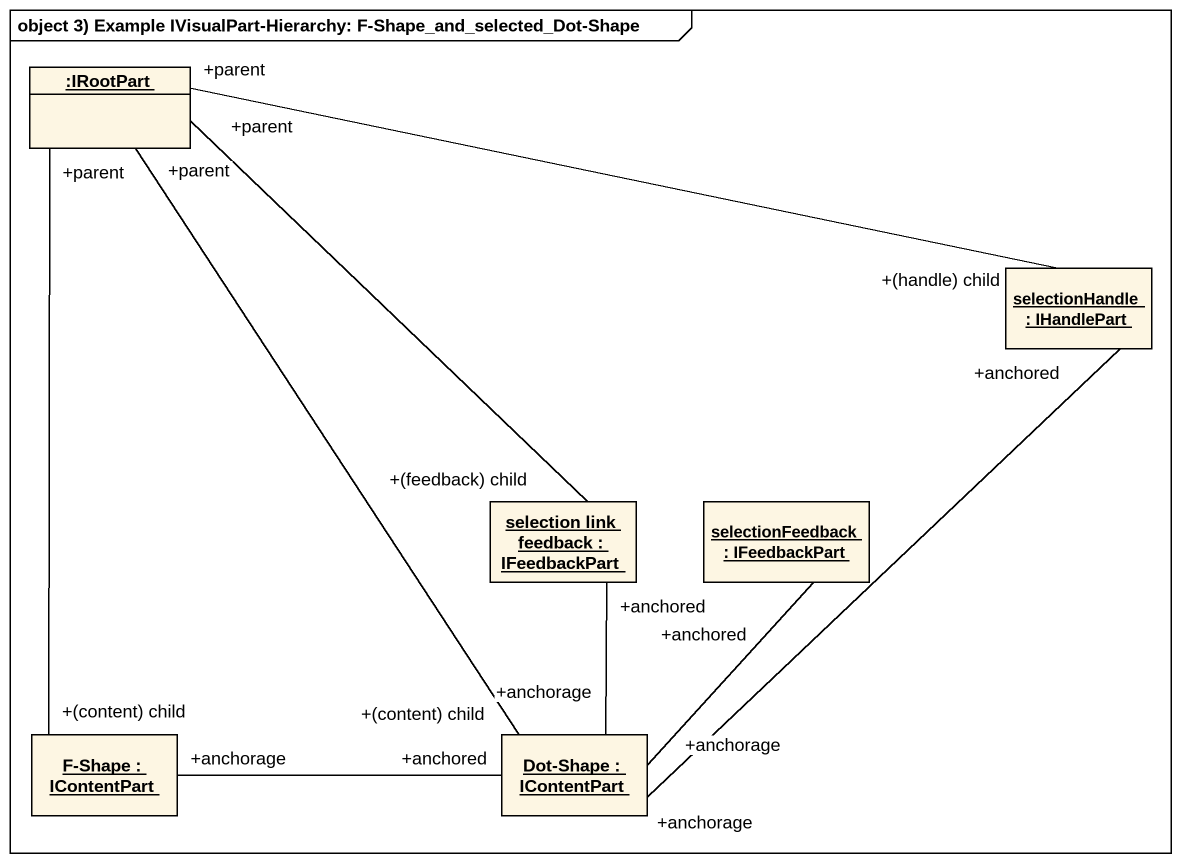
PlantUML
@startuml
mainframe object 3) Example IVisualPart-Hierarchy: F-Shape_and_selected_Dot-Shape
hide circle
hide empty members
object ":IRootPart" as IRootPart
object "selectionHandle : IHandlePart" as selectionHandle
object "selection link feedback : IFeedbackPart" as selection_link_feedback
object "selectionFeedback : IFeedbackPart" as selectionFeedback
object "F-Shape : IContentPart" as F_Shape
object "Dot-Shape : IContentPart" as Dot_Shape
IRootPart "+parent" -right- "+(handle) child" selectionHandle
IRootPart "+parent" -- "+(feedback) child" selection_link_feedback
IRootPart "+parent" -- "+(content) child" F_Shape
IRootPart "+parent" -- "+(content) child" Dot_Shape
selectionHandle "+anchored" -- "+anchorage" Dot_Shape
selection_link_feedback "+anchored" -- "+anchorage" Dot_Shape
selectionFeedback "+anchored" -- "+anchorage" Dot_Shape
F_Shape "+anchorage" -right- "+anchored" Dot_Shape
@enduml
